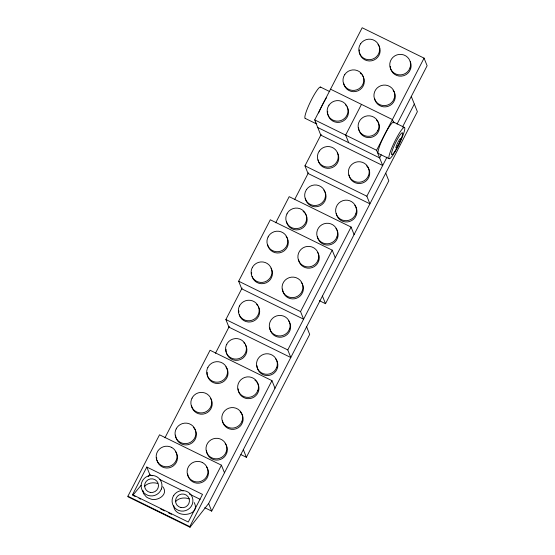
<?xml version="1.0" encoding="UTF-8"?>
<svg xmlns="http://www.w3.org/2000/svg" width="555" height="555" viewBox="0 0 555 555"><rect width="100%" height="100%" fill="white"/><g stroke="black" fill="none" stroke-linecap="round" stroke-linejoin="round"><path stroke-width="0.83" d="M314.706 119.908L376.595 150.28L382.679 165.501L320.79 135.122L314.706 119.908L362.179 27.75L424.069 58.129L427.114 65.74L397.047 124.098M164.953 437.805L210.054 350.254L271.95 380.633L208.645 503.503L190.032 527.25L128.143 496.871L127.886 496.239L159.535 434.801L221.431 465.18L224.47 472.791M238.664 281.212L300.553 311.584L303.599 319.194L241.702 288.815L238.664 281.212L270.313 219.773L332.202 250.152L335.248 257.756M132.562 494.685L146.804 467.039L202.513 494.38L188.27 522.026L132.562 494.685L132.818 495.317L141.06 485.32M304.966 165.841L366.855 196.22L369.901 203.824L308.004 173.451L304.966 165.841L321.185 134.352M225.878 319.534L287.774 349.914L290.813 357.524L228.924 327.145L225.878 319.534L242.098 288.052M275.731 222.77L289.183 196.664L351.072 227.044L354.118 234.647M215.472 353.257L229.319 326.375M294.594 199.661L308.441 172.785M361.471 104.375L345.647 135.094L348.693 142.704M376.595 150.28L424.069 58.129M190.032 527.25L189.782 526.619L221.431 465.18M300.553 311.584L332.202 250.152M381.223 154.817L379.641 157.891L317.744 127.511M366.855 196.22L387.036 157.051M402.465 127.102L414.328 104.062M287.774 349.914L351.072 227.044M204.726 507.7L211.691 511.113L417.374 111.673L411.29 96.452M240.967 454.628L246.385 457.285L309.683 334.415L306.637 326.805M319.319 300.657L325.507 303.696L388.812 180.819L385.767 173.209M175.449 501.727C178.689 497.738 184.753 497.19 189.331 498.917M148.199 476.648L149.85 474.65L146.804 467.039M144.425 486.499C147.602 482.85 153.09 482.073 157.551 483.433M330.53 89.189L392.42 119.568L393.641 122.606M393.675 122.142L404.512 127.463A17.427 2.56 -63.9 0 1 394.917 151.973A17.427 2.56 -63.9 0 1 391.025 149.857A17.427 2.56 -63.9 0 1 404.512 127.463M320.533 87.079L329.816 91.637M378.295 153.416L389.124 158.73M305.153 118.347L315.982 123.668M149.85 474.65L152.167 475.788M159.909 479.582L183.115 490.974M189.304 494.012L200.14 499.327M133.589 495.698L135.136 496.461M139.007 498.355L140.554 499.118M160.666 508.99L164.537 510.884M168.408 512.785L171.502 514.305M127.886 496.239L189.782 526.619M162.802 486.763C169.108 494.54 156.968 502.143 149.878 498.681A6.715 3.496 21 0 1 146.395 496.975L143.419 493.464L142.843 490.384M194.215 502.559C201.375 516.254 174.062 519.064 173.777 505.744M322.469 296.086L325.507 303.696M271.95 380.633L274.989 388.243M243.34 449.675L246.385 457.285M208.645 503.503L211.691 511.113M410.263 61.695A10.455 10.254 -21.8 0 1 410.492 69.257L409.299 71.567A10.455 10.254 -21.8 0 1 390.664 68.882M390.38 67.62A10.455 10.254 -21.8 0 1 390.262 66.336M377.99 44.303A10.455 10.254 -21.8 0 1 373.869 60.086A10.455 10.254 -21.8 0 1 359.439 52.434M359.314 51.15A10.455 10.254 -21.8 0 1 359.356 49.86M393.106 90.215A10.455 10.254 -21.8 0 1 394.667 99.976L393.474 102.286A10.455 10.254 -21.8 0 1 374.556 98.339M362.165 75.022A10.455 10.254 -21.8 0 1 358.037 90.805A10.455 10.254 -21.8 0 1 343.614 83.153M360.313 73.225A10.455 10.254 -21.8 0 1 361.298 74.065M317.8 252.574A10.455 10.254 -21.8 0 1 318.625 261.28L317.432 263.59A10.455 10.254 -21.8 0 1 298.521 259.643M286.123 236.326A10.455 10.254 -21.8 0 1 282.002 252.109A10.455 10.254 -21.8 0 1 267.572 244.457M301.24 282.238A10.455 10.254 -21.8 0 1 302.801 291.999L301.608 294.31A10.455 10.254 -21.8 0 1 282.571 289.079M271.027 268.107A10.455 10.254 -21.8 0 1 266.178 282.828A10.455 10.254 -21.8 0 1 252.032 276.432M251.623 273.892A10.455 10.254 -21.8 0 1 251.665 272.602M256.812 382A10.455 10.254 -21.8 0 1 258.366 391.761L257.18 394.071A10.455 10.254 -21.8 0 1 238.137 388.847M254.967 380.196A10.455 10.254 -21.8 0 1 255.945 381.042M225.864 366.806A10.455 10.254 -21.8 0 1 222.333 382.312A10.455 10.254 -21.8 0 1 207.598 376.193M207.313 374.937A10.455 10.254 -21.8 0 1 207.237 372.363M240.121 411.761A10.455 10.254 -21.8 0 1 242.542 422.48L241.356 424.79A10.455 10.254 -21.8 0 1 222.437 420.843M210.775 398.587A10.455 10.254 -21.8 0 1 205.308 413.558A10.455 10.254 -21.8 0 1 191.489 405.656M193.348 427.288A10.455 10.254 -21.8 0 1 190.094 444.028A10.455 10.254 -21.8 0 1 175.54 435.092M225.163 443.438A10.455 10.254 -21.8 0 1 226.718 453.199L225.524 455.509A10.455 10.254 -21.8 0 1 206.488 450.278M335.935 228.403A10.455 10.254 -21.8 0 1 337.495 238.171L336.302 240.481A10.455 10.254 -21.8 0 1 317.384 236.534M304.986 213.217A10.455 10.254 -21.8 0 1 300.865 229A10.455 10.254 -21.8 0 1 286.442 221.348M303.141 211.42A10.455 10.254 -21.8 0 1 304.126 212.26M288.461 320.561A10.455 10.254 -21.8 0 1 290.015 330.329L288.829 332.639A10.455 10.254 -21.8 0 1 269.792 327.408M258.248 306.429A10.455 10.254 -21.8 0 1 253.392 321.158A10.455 10.254 -21.8 0 1 239.247 314.761M238.844 312.215A10.455 10.254 -21.8 0 1 238.886 310.925M256.653 304.418A10.455 10.254 -21.8 0 1 257.513 305.375M275.675 358.891A10.455 10.254 -21.8 0 1 277.236 368.652L276.043 370.962A10.455 10.254 -21.8 0 1 257.007 365.731M245.47 344.759A10.455 10.254 -21.8 0 1 240.613 359.48A10.455 10.254 -21.8 0 1 226.468 353.084M226.183 351.828A10.455 10.254 -21.8 0 1 226.107 349.255M243.867 342.74A10.455 10.254 -21.8 0 1 244.734 343.698M316.78 123.481A17.427 2.56 -63.9 0 1 315.691 122.121M318.619 112.963A17.427 2.56 -63.9 0 1 326.534 97.604M305.493 118.381A17.427 2.56 -63.9 0 1 310.592 101.496A17.427 2.56 -63.9 0 1 320.755 87.357M347.069 106.803A10.455 10.254 -21.8 0 1 341.609 121.774A10.455 10.254 -21.8 0 1 327.79 113.872M327.665 112.589A10.455 10.254 -21.8 0 1 327.707 111.298M345.474 104.784A10.455 10.254 -21.8 0 1 346.334 105.741M378.635 153.444A17.427 2.56 -63.9 0 1 384.226 135.58A17.427 2.56 -63.9 0 1 393.994 122.939M376.422 119.97A10.455 10.254 -21.8 0 1 378.843 130.696L377.65 133.006A10.455 10.254 -21.8 0 1 358.613 127.775M206.675 467.06A10.455 10.254 -21.8 0 1 201.562 482.572A10.455 10.254 -21.8 0 1 187.659 474.032M175.727 451.874A10.455 10.254 -21.8 0 1 171.224 467.137A10.455 10.254 -21.8 0 1 156.919 460.116M156.718 458.846A10.455 10.254 -21.8 0 1 156.677 457.556M354.805 205.294A10.455 10.254 -21.8 0 1 356.359 215.062L355.172 217.373A10.455 10.254 -21.8 0 1 336.254 213.425M323.856 190.108A10.455 10.254 -21.8 0 1 319.736 205.891A10.455 10.254 -21.8 0 1 305.305 198.239M366.682 165.91A10.455 10.254 -21.8 0 1 369.103 176.629L367.91 178.939A10.455 10.254 -21.8 0 1 348.998 174.998M337.336 152.736A10.455 10.254 -21.8 0 1 331.869 167.707A10.455 10.254 -21.8 0 1 318.05 159.805M161.359 489.038L160.173 491.348A10.455 10.254 -21.8 0 1 142.573 491.008A10.455 10.254 -21.8 0 1 150.592 475.448A10.455 10.254 -21.8 0 1 161.359 489.038M302.295 290.73L301.101 293.04A10.455 10.254 -21.8 0 1 283.501 292.707A10.455 10.254 -21.8 0 1 291.521 277.146A10.455 10.254 -21.8 0 1 302.295 290.73M394.161 98.707L392.968 101.017A10.455 10.254 -21.8 0 1 375.367 100.684A10.455 10.254 -21.8 0 1 383.387 85.123A10.455 10.254 -21.8 0 1 394.161 98.707M226.211 451.93L225.018 454.24A10.455 10.254 -21.8 0 1 207.424 453.907A10.455 10.254 -21.8 0 1 215.437 438.346A10.455 10.254 -21.8 0 1 226.211 451.93M318.119 260.011L316.926 262.321A10.455 10.254 -21.8 0 1 299.325 261.988A10.455 10.254 -21.8 0 1 307.345 246.427A10.455 10.254 -21.8 0 1 318.119 260.011M409.985 67.987L408.792 70.298A10.455 10.254 -21.8 0 1 391.192 69.965A10.455 10.254 -21.8 0 1 399.212 54.404A10.455 10.254 -21.8 0 1 409.985 67.987M242.035 421.21L240.842 423.521A10.455 10.254 -21.8 0 1 223.249 423.188A10.455 10.254 -21.8 0 1 231.262 407.627A10.455 10.254 -21.8 0 1 242.035 421.21M257.86 390.498L256.674 392.808A10.455 10.254 -21.8 0 1 239.073 392.468A10.455 10.254 -21.8 0 1 247.086 376.907A10.455 10.254 -21.8 0 1 257.86 390.498M289.509 329.059L288.322 331.37A10.455 10.254 -21.8 0 1 270.722 331.03A10.455 10.254 -21.8 0 1 278.742 315.469A10.455 10.254 -21.8 0 1 289.509 329.059M336.982 236.902L335.796 239.212A10.455 10.254 -21.8 0 1 318.195 238.879A10.455 10.254 -21.8 0 1 326.215 223.311A10.455 10.254 -21.8 0 1 336.982 236.902M276.73 367.382L275.537 369.692A10.455 10.254 -21.8 0 1 257.943 369.359A10.455 10.254 -21.8 0 1 265.956 353.799A10.455 10.254 -21.8 0 1 276.73 367.382M368.596 175.359L367.403 177.669A10.455 10.254 -21.8 0 1 349.803 177.336A10.455 10.254 -21.8 0 1 357.822 161.776A10.455 10.254 -21.8 0 1 368.596 175.359M355.852 213.793L354.666 216.103A10.455 10.254 -21.8 0 1 337.065 215.763A10.455 10.254 -21.8 0 1 345.085 200.202A10.455 10.254 -21.8 0 1 355.852 213.793M173.764 495.365L172.771 497.287A10.455 10.254 -21.8 0 0 183.393 511.086A10.455 10.254 -21.8 0 0 191.447 495.455A10.455 10.254 -21.8 0 0 173.764 495.365M360.618 43.762L359.425 46.072A10.455 10.254 -21.8 0 0 370.199 59.656A10.455 10.254 -21.8 0 0 378.212 44.095A10.455 10.254 -21.8 0 0 360.618 43.762M328.962 105.193L327.776 107.504A10.455 10.254 -21.8 0 0 338.55 121.094A10.455 10.254 -21.8 0 0 346.563 105.533A10.455 10.254 -21.8 0 0 328.962 105.193M344.794 74.481L343.6 76.791A10.455 10.254 -21.8 0 0 354.374 90.375A10.455 10.254 -21.8 0 0 362.387 74.814A10.455 10.254 -21.8 0 0 344.794 74.481M252.331 267.656L251.734 268.807A10.455 10.254 -21.8 0 0 262.508 282.398A10.455 10.254 -21.8 0 0 270.521 266.837A10.455 10.254 -21.8 0 0 252.927 266.497L252.331 267.656M268.155 236.936L267.559 238.095A10.455 10.254 -21.8 0 0 278.332 251.679A10.455 10.254 -21.8 0 0 286.345 236.118A10.455 10.254 -21.8 0 0 268.752 235.785L268.155 236.936M176.247 428.855L175.651 430.014A10.455 10.254 -21.8 0 0 186.425 443.598A10.455 10.254 -21.8 0 0 194.444 428.037A10.455 10.254 -21.8 0 0 176.844 427.704L176.247 428.855M319.229 151.133L318.036 153.444A10.455 10.254 -21.8 0 0 328.81 167.027A10.455 10.254 -21.8 0 0 336.823 151.466A10.455 10.254 -21.8 0 0 319.229 151.133M192.072 398.136L191.475 399.295A10.455 10.254 -21.8 0 0 202.249 412.878A10.455 10.254 -21.8 0 0 210.269 397.318A10.455 10.254 -21.8 0 0 192.668 396.985L192.072 398.136M207.896 367.417L207.299 368.575A10.455 10.254 -21.8 0 0 218.073 382.159A10.455 10.254 -21.8 0 0 226.093 366.598A10.455 10.254 -21.8 0 0 208.493 366.265L207.896 367.417M239.545 305.985L238.955 307.137A10.455 10.254 -21.8 0 0 249.722 320.728A10.455 10.254 -21.8 0 0 257.742 305.167A10.455 10.254 -21.8 0 0 240.142 304.827L239.545 305.985M287.025 213.828L286.429 214.979A10.455 10.254 -21.8 0 0 297.202 228.57A10.455 10.254 -21.8 0 0 305.215 213.009A10.455 10.254 -21.8 0 0 287.615 212.669L287.025 213.828M226.766 344.308L226.169 345.467A10.455 10.254 -21.8 0 0 236.943 359.05A10.455 10.254 -21.8 0 0 244.956 343.489A10.455 10.254 -21.8 0 0 227.363 343.156L226.766 344.308M306.485 189.56L305.299 191.87A10.455 10.254 -21.8 0 0 316.066 205.461A10.455 10.254 -21.8 0 0 324.085 189.9A10.455 10.254 -21.8 0 0 306.485 189.56M377.74 130.585L377.143 131.736A10.455 10.254 -21.8 0 1 359.543 131.403A10.455 10.254 -21.8 0 1 367.563 115.842A10.455 10.254 -21.8 0 1 378.33 129.426L377.74 130.585M398.24 145.091L397.505 146.347A5.231 0.77 -63.9 0 1 396.561 145.341A5.231 0.77 -63.9 0 1 400.53 138.604A5.231 0.77 -63.9 0 1 398.24 145.091M171.322 447.309L170.135 446.775A10.455 10.254 -21.8 0 0 156.205 457.577A10.455 10.254 -21.8 0 0 171.883 465.27A10.455 10.254 -21.8 0 0 172.466 447.913L171.322 447.309M202.263 462.495L201.083 461.961A10.455 10.254 -21.8 0 0 187.153 472.763A10.455 10.254 -21.8 0 0 202.832 480.463A10.455 10.254 -21.8 0 0 203.407 463.106L202.263 462.495M395.403 150.495A12.196 1.79 -63.9 0 0 402.541 132.86A12.196 1.79 -63.9 0 0 393.266 147.831A12.196 1.79 -63.9 0 0 395.403 150.495M180.916 507.554A6.972 6.833 -21.8 0 0 189.158 498.785A6.972 6.833 -21.8 0 0 177.433 496.239A6.972 6.833 -21.8 0 0 180.916 507.554M150.308 492.424A6.972 6.833 -21.8 0 0 158.106 483.28A6.972 6.833 -21.8 0 0 146.256 481.303A6.972 6.833 -21.8 0 0 150.308 492.424"/></g></svg>
